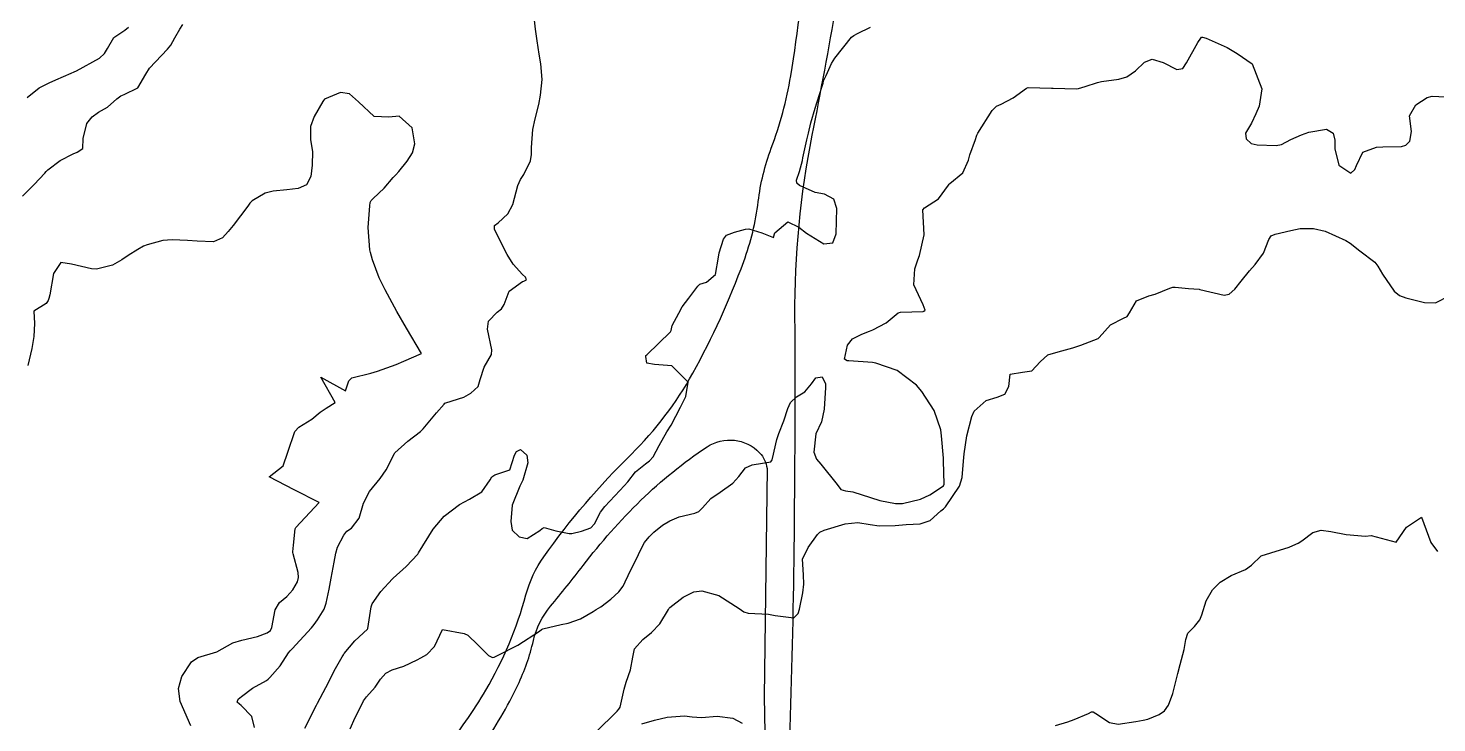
# Model space of a CAD drawing. Header units: metres. Extents: x 318500 to 325275, y 7408834 to 7428799.
# Drawn here: x 322289.4 to 322401.9, y 7418021.9 to 7418077.4 of the extents above; entities that cross this region are included whole.
import ezdxf

# ---------------------------------------------------------------- set-up
doc = ezdxf.new("R2010")
doc.units = ezdxf.units.M
doc.header["$MEASUREMENT"] = 0
for name, color, linetype in [('Curvas de Nivel 1m', 11, 'Continuous'), ('Curvas de Nivel 5m', 15, 'Continuous'), ('Linha Férrea', 20, 'Continuous'), ('Vias Primárias', 230, 'Continuous'), ('Vias Secundárias', 230, 'Continuous')]:
    doc.layers.add(name, color=color, linetype=linetype)

msp = doc.modelspace()

# ---------------------------------------------------------------- linework, layer by layer
at = {"layer": 'Curvas de Nivel 1m', "flags": 128}
for points, elevation in [([(322288.98, 7418063.96), (322289.92, 7418064.9), (322290.78, 7418065.81), (322290.89, 7418065.93), (322291.01, 7418066.06), (322292, 7418066.82), (322293.03, 7418067.35), (322293.35, 7418067.46), (322293.81, 7418067.77), (322293.83, 7418068.55), (322294.14, 7418069.76), (322294.54, 7418070.29), (322295.07, 7418070.66), (322295.77, 7418071.05), (322296.53, 7418071.74), (322296.85, 7418071.98), (322297.1, 7418072.08), (322298.21, 7418072.61), (322298.83, 7418073.7), (322299.12, 7418074.18), (322300.57, 7418075.68), (322300.82, 7418076), (322301.15, 7418076.59), (322301.56, 7418077.28), (322301.79, 7418077.66)], 724), ([(322289.37, 7418071.83), (322290.31, 7418072.61), (322291.11, 7418073.01), (322291.66, 7418073.25), (322292.88, 7418073.78), (322293.12, 7418073.87), (322293.31, 7418073.97), (322295.13, 7418074.96), (322295.54, 7418075.34), (322295.78, 7418075.74), (322296.28, 7418076.61), (322297.16, 7418077.2), (322297.45, 7418077.45)], 723), ([(322311.53, 7418021.52), (322312.45, 7418023.35), (322312.53, 7418023.51), (322313.2, 7418024.77), (322313.57, 7418025.49), (322313.88, 7418026.1), (322314.51, 7418027.21), (322314.61, 7418027.38), (322314.68, 7418027.48), (322315.51, 7418028.48), (322316.53, 7418029.42), (322316.56, 7418029.46), (322316.81, 7418031.2), (322316.9, 7418031.45), (322317.6, 7418032.42), (322318.52, 7418033.43), (322318.59, 7418033.49), (322319.61, 7418034.41), (322320.55, 7418035.41), (322320.58, 7418035.45), (322320.61, 7418035.5), (322321.76, 7418037.39), (322322.66, 7418038.44), (322323.87, 7418039.36), (322324.67, 7418039.78), (322325.65, 7418040.37), (322326.32, 7418041.33), (322326.46, 7418041.57), (322326.7, 7418041.72), (322327.88, 7418042.14), (322328.26, 7418043.31), (322328.43, 7418043.6), (322328.73, 7418043.76), (322329.26, 7418043.29), (322329.32, 7418042.68), (322328.92, 7418041.3), (322328.69, 7418040.83), (322328.09, 7418039.31), (322327.96, 7418038), (322328.07, 7418037.31), (322328.63, 7418036.79), (322329.28, 7418036.64), (322330.28, 7418037.28), (322330.46, 7418037.46), (322330.64, 7418037.54), (322331.57, 7418037.26), (322332.64, 7418037.04), (322332.83, 7418037.05), (322333.6, 7418037.24), (322334.37, 7418037.5), (322334.65, 7418037.83), (322335.14, 7418038.74), (322335.47, 7418039.21), (322336.68, 7418040.48), (322337.03, 7418040.85), (322337.31, 7418041.18), (322337.92, 7418041.96), (322338.71, 7418042.61), (322339.03, 7418042.85), (322339.32, 7418043.16), (322339.81, 7418044.07), (322340.42, 7418045.15), (322340.76, 7418045.68), (322341.52, 7418047.13), (322341.93, 7418047.98), (322342.12, 7418049.12), (322340.82, 7418050.42), (322339.44, 7418050.54), (322338.82, 7418050.63), (322338.74, 7418051.17), (322338.76, 7418051.24), (322338.83, 7418051.31), (322340.71, 7418053.14), (322340.76, 7418053.24), (322340.86, 7418053.65), (322341.37, 7418054.63), (322341.65, 7418055.13), (322342.19, 7418055.82), (322342.91, 7418056.78), (322343.06, 7418056.95), (322343.59, 7418057.1), (322344.31, 7418057.7), (322344.56, 7418059.09), (322344.6, 7418059.43), (322344.95, 7418060.52), (322345.18, 7418060.86), (322345.82, 7418061.08), (322346.7, 7418061.33), (322346.96, 7418061.36), (322348, 7418061.04), (322348.95, 7418060.67), (322349.03, 7418060.96), (322349.05, 7418061.03), (322350.08, 7418061.91), (322350.97, 7418061.5), (322351.58, 7418061), (322352.95, 7418060.17), (322353.67, 7418060.24), (322353.94, 7418060.97), (322353.96, 7418061.98), (322353.98, 7418062.97), (322353.75, 7418063.72), (322353, 7418064.11), (322352.27, 7418064.26), (322351.01, 7418064.82), (322350.79, 7418065.01), (322350.78, 7418065.25), (322351.02, 7418065.92), (322351.25, 7418066.8), (322351.29, 7418067.01), (322351.61, 7418068.45), (322351.72, 7418069), (322351.91, 7418069.82), (322352.25, 7418070.99), (322352.79, 7418072.66), (322352.89, 7418072.98), (322352.94, 7418073.16), (322353.13, 7418073.58), (322353.58, 7418074.54), (322353.83, 7418074.97), (322355.17, 7418076.64), (322355.34, 7418076.78), (322355.65, 7418076.95), (322356.67, 7418077.44)], 726), ([(322315.14, 7418021.47), (322315.55, 7418022.36), (322316.1, 7418023.46), (322316.22, 7418023.69), (322316.46, 7418024.01), (322317.13, 7418024.79), (322317.57, 7418025.44), (322318, 7418025.92), (322318.49, 7418026.17), (322319.44, 7418026.47), (322320.5, 7418026.97), (322320.79, 7418027.12), (322321.27, 7418027.39), (322321.87, 7418028.04), (322322.53, 7418029.38), (322324.25, 7418029.08), (322324.53, 7418028.94), (322325.35, 7418028.17), (322326.2, 7418027.32), (322326.51, 7418027.17), (322326.64, 7418027.18), (322326.9, 7418027.32), (322328.52, 7418028.13), (322330.27, 7418029.27), (322330.42, 7418029.39), (322330.53, 7418029.44), (322332, 7418029.8), (322332.54, 7418029.9), (322333.54, 7418030.24), (322334.55, 7418030.82), (322334.79, 7418030.98), (322335.16, 7418031.21), (322335.95, 7418031.82), (322336.58, 7418032.39), (322336.93, 7418032.84), (322337.09, 7418033.19), (322337.57, 7418034.21), (322338.07, 7418035.18), (322338.23, 7418035.56), (322338.63, 7418036.32), (322339.01, 7418036.79), (322339.38, 7418037.16), (322340.07, 7418037.72), (322340.65, 7418038.07), (322341.42, 7418038.37), (322342.66, 7418038.67), (322342.98, 7418038.8), (322343.26, 7418039.1), (322343.94, 7418039.83), (322344.68, 7418040.34), (322345.7, 7418041.07), (322346.16, 7418041.61), (322346.71, 7418042.29), (322347.24, 7418042.53), (322348.72, 7418042.77), (322348.83, 7418042.92), (322348.86, 7418043.03), (322349.21, 7418044.56), (322349.35, 7418045.02), (322349.75, 7418046.03), (322350.08, 7418047.02), (322350.3, 7418047.5), (322350.78, 7418047.94), (322351.43, 7418048.36), (322351.97, 7418048.99), (322352.31, 7418049.48), (322352.81, 7418049.55), (322353.09, 7418048.98), (322353.08, 7418048.69), (322352.98, 7418046.98), (322352.76, 7418045.97), (322352.32, 7418044.99), (322352.17, 7418043.55), (322352.37, 7418042.99), (322352.71, 7418042.58), (322354.01, 7418040.96), (322354.3, 7418040.57), (322354.69, 7418040.46), (322355.26, 7418040.37), (322356.68, 7418039.91), (322357.43, 7418039.67), (322358.68, 7418039.43), (322359.23, 7418039.44), (322360.68, 7418039.78), (322361.42, 7418040.13), (322362.5, 7418040.85), (322362.56, 7418040.98), (322362.52, 7418042.85), (322362.52, 7418043.06), (322362.36, 7418044.85), (322362.29, 7418045.32), (322361.77, 7418046.86), (322360.79, 7418048.38), (322360.34, 7418048.88), (322358.82, 7418050.06), (322357.1, 7418050.65), (322356.83, 7418050.69), (322354.95, 7418050.83), (322354.83, 7418050.83), (322354.61, 7418050.95), (322354.84, 7418052.07), (322355.23, 7418052.57), (322355.99, 7418052.94), (322356.6, 7418053.19), (322356.86, 7418053.31), (322357.93, 7418053.85), (322358.88, 7418054.65), (322359.07, 7418054.7), (322360.88, 7418054.77), (322360.95, 7418054.8), (322361.04, 7418054.87), (322360.89, 7418055.29), (322360.14, 7418056.88), (322360.21, 7418058.17), (322360.47, 7418058.88), (322360.58, 7418059.23), (322360.96, 7418060.87), (322360.86, 7418062.87), (322360.99, 7418063.02), (322362.12, 7418063.74), (322362.91, 7418064.85), (322362.95, 7418064.92), (322363.01, 7418064.97), (322364.04, 7418065.82), (322364.49, 7418066.83), (322364.62, 7418067.25), (322365.06, 7418068.49), (322365.14, 7418068.75), (322365.16, 7418068.82), (322365.24, 7418068.98), (322366.38, 7418070.8), (322366.74, 7418071.15), (322367.1, 7418071.31), (322368.07, 7418071.82), (322369.12, 7418072.57), (322369.26, 7418072.63), (322371.12, 7418072.59), (322371.27, 7418072.59), (322373.12, 7418072.52), (322373.29, 7418072.54), (322373.81, 7418072.7), (322374.79, 7418073.03), (322375.13, 7418073.1), (322376.51, 7418073.29), (322377.13, 7418073.49), (322377.84, 7418073.95), (322378.56, 7418074.64), (322379.15, 7418074.9), (322380.04, 7418074.62), (322381.14, 7418074.08), (322381.6, 7418074.15), (322381.9, 7418074.6), (322382.81, 7418076.23), (322383.04, 7418076.58), (322383.11, 7418076.65), (322383.17, 7418076.66), (322383.47, 7418076.58), (322385.16, 7418075.83), (322385.96, 7418075.35), (322387.15, 7418074.53), (322387.92, 7418072.52), (322387.71, 7418071.13), (322387.45, 7418070.52), (322387.08, 7418069.78), (322386.61, 7418069), (322386.66, 7418068.53), (322387.06, 7418068.17), (322387.54, 7418068.05), (322389.06, 7418068), (322389.48, 7418068.08), (322390.24, 7418068.48), (322391.07, 7418068.86), (322391.67, 7418069.06), (322393.08, 7418069.31), (322393.62, 7418068.98), (322393.75, 7418068.44), (322393.75, 7418067.75), (322394.05, 7418066.43), (322395.03, 7418065.8), (322395.35, 7418066.1), (322395.47, 7418066.42), (322395.99, 7418067.48), (322397.06, 7418067.88), (322397.57, 7418067.89), (322399.06, 7418067.92), (322399.41, 7418068.02), (322399.74, 7418068.36), (322399.85, 7418069.13), (322399.71, 7418070.36), (322400.2, 7418071.25), (322401.11, 7418071.84), (322401.52, 7418071.93), (322403.11, 7418071.85)], 727), ([(322302.42, 7418021.71), (322301.57, 7418023.65), (322301.44, 7418024.68), (322301.72, 7418025.65), (322302.49, 7418026.81), (322302.98, 7418027.15), (322304.5, 7418027.62), (322305.78, 7418028.34), (322306.51, 7418028.53), (322307.76, 7418028.82), (322308.53, 7418029.12), (322308.78, 7418029.31), (322308.9, 7418029.56), (322309.15, 7418030.96), (322309.51, 7418031.55), (322310.09, 7418032.02), (322310.58, 7418032.55), (322310.93, 7418033.19), (322311.01, 7418033.53), (322311, 7418033.94), (322310.61, 7418035.42), (322310.57, 7418035.54), (322310.57, 7418035.58), (322310.62, 7418036.12), (322310.75, 7418037.43), (322310.8, 7418037.54), (322312.66, 7418039.51), (322310.67, 7418040.54), (322308.69, 7418041.56), (322309.8, 7418042.45), (322310.16, 7418043.55), (322310.74, 7418045.19), (322311.06, 7418045.54), (322312.1, 7418046.17), (322312.76, 7418046.74), (322313.23, 7418047.04), (322313.95, 7418047.5), (322312.8, 7418049.51), (322314.78, 7418048.44), (322315.04, 7418049.24), (322315.28, 7418049.48), (322316.8, 7418049.85), (322317.34, 7418049.99), (322318.81, 7418050.52), (322319.43, 7418050.81), (322320.83, 7418051.41), (322319.63, 7418053.42), (322318.87, 7418054.76), (322318.49, 7418055.44), (322317.93, 7418056.48), (322317.45, 7418057.45), (322316.92, 7418058.88), (322316.76, 7418059.46), (322316.71, 7418059.69), (322316.59, 7418061.47), (322316.72, 7418063.2), (322316.75, 7418063.46), (322316.82, 7418063.62), (322316.98, 7418063.77), (322317.86, 7418064.59), (322318.59, 7418065.44), (322318.78, 7418065.67), (322319.02, 7418065.94), (322319.7, 7418066.76), (322320.13, 7418067.42), (322320.32, 7418068.15), (322320.1, 7418069.42), (322319.07, 7418070.35), (322318.24, 7418070.27), (322317.07, 7418070.33), (322315.8, 7418071.48), (322315.1, 7418072.13), (322314.38, 7418072.22), (322313.09, 7418071.71), (322313.01, 7418071.59), (322312.97, 7418071.51), (322312.28, 7418070.31), (322311.97, 7418069.53), (322311.98, 7418068.45), (322312.13, 7418067.52), (322312.11, 7418066.43), (322312, 7418065.53), (322311.66, 7418064.87), (322311, 7418064.57), (322310.09, 7418064.46), (322308.99, 7418064.37), (322308.36, 7418064.21), (322307.33, 7418063.59), (322307.15, 7418063.41), (322306.98, 7418063.17), (322305.82, 7418061.61), (322305.42, 7418061.14), (322304.95, 7418060.63), (322304.24, 7418060.33), (322302.94, 7418060.37), (322302.17, 7418060.43), (322300.94, 7418060.47), (322300.2, 7418060.42), (322298.94, 7418060.09), (322298.66, 7418059.97), (322298.19, 7418059.71), (322297.42, 7418059.23), (322296.92, 7418058.89), (322296.18, 7418058.46), (322294.91, 7418058.14), (322294.5, 7418058.16), (322292.91, 7418058.55), (322292.05, 7418058.66), (322291.46, 7418057.8), (322291.18, 7418056.1), (322291.1, 7418055.81), (322291.05, 7418055.64), (322290.87, 7418055.39), (322289.89, 7418054.79), (322289.94, 7418053.81), (322289.89, 7418052.76), (322289.73, 7418051.82), (322289.43, 7418050.45)], 724), ([(322334.76, 7418021.21), (322336.45, 7418022.88), (322336.6, 7418023.04), (322336.69, 7418023.19), (322337.01, 7418024.64), (322337.17, 7418025.18), (322337.52, 7418026.16), (322337.72, 7418027.18), (322337.85, 7418027.84), (322338.52, 7418028.59), (322339.2, 7418029.16), (322339.86, 7418029.83), (322340.56, 7418030.98), (322340.61, 7418031.09), (322340.67, 7418031.14), (322341.72, 7418031.98), (322342.58, 7418032.4), (322343.22, 7418032.47), (322344.58, 7418032.09), (322346.19, 7418031.07), (322346.56, 7418030.81), (322346.91, 7418030.7), (322348.55, 7418030.61), (322349.06, 7418030.52), (322350.55, 7418030.32), (322350.9, 7418030.66), (322351, 7418031), (322351.27, 7418032.31), (322351.37, 7418033), (322351.33, 7418033.74), (322351.26, 7418035), (322351.7, 7418035.92), (322352.44, 7418036.98), (322352.64, 7418037.16), (322352.98, 7418037.31), (322354.65, 7418037.83), (322355.66, 7418037.94), (322356.65, 7418037.77), (322357.38, 7418037.65), (322358.65, 7418037.68), (322359.52, 7418037.76), (322360.65, 7418037.83), (322361.44, 7418038.08), (322362.3, 7418038.85), (322362.5, 7418039.03), (322362.67, 7418039.19), (322363.79, 7418040.83), (322364.01, 7418041.52), (322364.1, 7418042.83), (322364.15, 7418043.41), (322364.37, 7418044.83), (322364.77, 7418046.39), (322364.96, 7418046.82), (322365.92, 7418047.67), (322366.79, 7418047.93), (322367.41, 7418048.16), (322367.72, 7418048.78), (322367.83, 7418049.77), (322368.82, 7418049.91), (322369.55, 7418050.03), (322370.21, 7418050.75), (322370.84, 7418051.31), (322371.65, 7418051.54), (322372.84, 7418051.87), (322373.46, 7418052.08), (322374.85, 7418052.62), (322374.94, 7418052.69), (322375.85, 7418053.69), (322376.87, 7418054.23), (322377.16, 7418054.37), (322377.36, 7418054.65), (322377.92, 7418055.62), (322378.9, 7418056), (322379.39, 7418056.14), (322380.57, 7418056.61), (322380.81, 7418056.71), (322380.91, 7418056.71), (322380.99, 7418056.69), (322382.05, 7418056.59), (322382.91, 7418056.53), (322382.98, 7418056.51), (322384.9, 7418056.06), (322385.31, 7418056.14), (322385.75, 7418056.54), (322386.26, 7418057.19), (322386.92, 7418058.01), (322387.38, 7418058.52), (322388.05, 7418059.41), (322388.47, 7418060.51), (322388.66, 7418060.81), (322388.97, 7418060.93), (322390.22, 7418061.23), (322390.97, 7418061.39), (322392.05, 7418061.38), (322392.97, 7418061.16), (322394.62, 7418060.43), (322394.96, 7418060.21), (322395.75, 7418059.61), (322396.93, 7418058.7), (322397.17, 7418058.39), (322397.55, 7418057.75), (322398.49, 7418056.37), (322398.91, 7418056.05), (322399.4, 7418055.86), (322400.9, 7418055.47), (322401.77, 7418055.45), (322402.91, 7418056.04)], 728), ([(322371.44, 7418021.73), (322372.44, 7418022.02), (322372.93, 7418022.22), (322374.07, 7418022.69), (322374.33, 7418022.81), (322374.45, 7418022.82), (322374.67, 7418022.69), (322375.75, 7418021.98), (322376.44, 7418021.85), (322377.86, 7418022.06), (322378.45, 7418022.15), (322378.83, 7418022.24), (322379.73, 7418022.62), (322380.16, 7418022.91), (322380.46, 7418023.35), (322380.8, 7418024.28), (322380.89, 7418024.6), (322381.21, 7418025.88), (322381.4, 7418026.6), (322381.73, 7418027.8), (322381.86, 7418028.59), (322382.02, 7418029.11), (322382.55, 7418029.63), (322382.98, 7418030.15), (322383.14, 7418030.57), (322383.46, 7418031.68), (322383.97, 7418032.56), (322384.6, 7418033.18), (322385.46, 7418033.69), (322386.61, 7418034.17), (322387.09, 7418034.52), (322387.86, 7418035.27), (322388.63, 7418035.51), (322390.11, 7418035.96), (322390.64, 7418036.2), (322390.82, 7418036.28), (322391.12, 7418036.47), (322391.98, 7418037.13), (322392.65, 7418037.32), (322393.43, 7418037.21), (322394.65, 7418036.97), (322396.19, 7418036.85), (322396.65, 7418036.88), (322398.64, 7418036.37), (322399.47, 7418037.55), (322400.67, 7418038.34), (322401.4, 7418036.33), (322401.94, 7418035.62)], 729), ([(322338.44, 7418021.86), (322339.45, 7418022.17), (322340.44, 7418022.39), (322341.83, 7418022.5), (322342.44, 7418022.43), (322343.19, 7418022.36), (322344.44, 7418022.48), (322345.68, 7418022.31), (322346.44, 7418021.93)], 729)]:
    msp.add_lwpolyline(points, dxfattribs=dict(at, elevation=elevation))
at = {"layer": 'Curvas de Nivel 5m', "elevation": 725, "flags": 128}
msp.add_lwpolyline([(322307.52, 7418021.57), (322307.3, 7418022.44), (322306.45, 7418023.34), (322306.3, 7418023.44), (322306.13, 7418023.59), (322306.21, 7418023.84), (322306.46, 7418024.05), (322307.35, 7418024.7), (322308.48, 7418025.32), (322308.61, 7418025.43), (322308.73, 7418025.56), (322309.56, 7418026.49), (322310.23, 7418027.54), (322310.35, 7418027.7), (322310.51, 7418027.86), (322312.05, 7418029.52), (322312.26, 7418029.78), (322312.54, 7418030.17), (322313.06, 7418031), (322313.23, 7418031.5), (322313.46, 7418032.62), (322313.63, 7418033.49), (322313.88, 7418034.77), (322314, 7418035.49), (322314.14, 7418035.97), (322314.63, 7418036.92), (322314.89, 7418037.23), (322315.24, 7418037.47), (322315.86, 7418038.26), (322316.21, 7418039.47), (322316.68, 7418040.41), (322317.54, 7418041.45), (322318.01, 7418042.13), (322318.68, 7418043.43), (322318.72, 7418043.48), (322319.75, 7418044.41), (322320.75, 7418045.19), (322320.86, 7418045.29), (322320.97, 7418045.41), (322322.05, 7418046.68), (322322.65, 7418047.38), (322322.71, 7418047.44), (322322.77, 7418047.47), (322324.21, 7418047.93), (322324.78, 7418048.24), (322325.36, 7418048.78), (322325.53, 7418049.34), (322325.83, 7418050.32), (322326.42, 7418051.33), (322326.46, 7418051.71), (322326.1, 7418053.34), (322326.2, 7418053.99), (322326.87, 7418054.7), (322327.23, 7418054.97), (322327.45, 7418055.32), (322327.84, 7418056.37), (322328.91, 7418057.15), (322329.02, 7418057.18), (322329.23, 7418057.3), (322329.13, 7418057.51), (322328.91, 7418057.7), (322328.15, 7418058.54), (322327.68, 7418059.32), (322326.95, 7418060.72), (322326.66, 7418061.33), (322326.68, 7418061.62), (322326.97, 7418061.83), (322327.74, 7418062.56), (322328.13, 7418063.31), (322328.52, 7418064.82), (322328.74, 7418065.3), (322328.86, 7418065.46), (322329.02, 7418065.69), (322329.55, 7418066.77), (322329.62, 7418067.29), (322329.61, 7418067.85), (322329.74, 7418069.29), (322329.92, 7418070.13), (322330.2, 7418071.28), (322330.35, 7418072.03), (322330.46, 7418073.28), (322330.36, 7418074.51), (322330.23, 7418075.28), (322330.08, 7418076.36), (322329.93, 7418077.29), (322329.79, 7418078.69)], dxfattribs=at)
at = {"layer": 'Linha Férrea'}
for points in [[(323316.21, 7418903.38), (323295.96, 7418857.36), (323255.66, 7418767.11), (323232.01, 7418717.9), (323140.48, 7418539.7, -0.015254), (323123.01, 7418508.23, -0.061006), (323056.4, 7418409.18, -0.093744), (322932.68, 7418312.34), (322756.56, 7418221.68), (322577.42, 7418127.21, 0.021826), (322500.35, 7418082.33, 0.036627), (322429.66, 7418027.86, 0.080354), (322310.74, 7417877.68), (322269.07, 7417801.22), (322233.98, 7417737.99, -0.002223), (322154.87, 7417593.01)], [(322154.87, 7417593.01, 0.002223), (322233.98, 7417737.99), (322269.07, 7417801.22), (322310.74, 7417877.68, -0.080354), (322429.66, 7418027.86, -0.036627), (322500.35, 7418082.33, -0.021826), (322577.42, 7418127.21), (322756.56, 7418221.68), (322932.68, 7418312.34, 0.093744), (323056.4, 7418409.18, 0.061006), (323123.01, 7418508.23, 0.015254), (323140.48, 7418539.7), (323232.01, 7418717.9), (323255.66, 7418767.11), (323295.96, 7418857.36), (323316.21, 7418903.38)], [(323318.17, 7418898.23), (323303.7, 7418864.83, 0.016709), (323274.18, 7418784.72, -0.035367), (323251.3, 7418730.96), (323150.8, 7418532.23, -0.11004), (322987.22, 7418339.83, -0.043194), (322935.02, 7418307.81), (322758.73, 7418217.45), (322579.69, 7418123.41, 0.015591), (322512.53, 7418085.27, 0.028884), (322446.68, 7418037.34, 0.09114), (322311.04, 7417869.94), (322250.35, 7417758.08, 0.01377), (322231.11, 7417719.38, -0.006143), (322196.38, 7417647.06, -0.005702), (322169.67, 7417596.02)], [(322169.67, 7417596.02, 0.005702), (322196.38, 7417647.06, 0.006143), (322231.11, 7417719.38, -0.01377), (322250.35, 7417758.08), (322311.04, 7417869.94, -0.09114), (322446.68, 7418037.34, -0.028884), (322512.53, 7418085.27, -0.015591), (322579.69, 7418123.41), (322758.73, 7418217.45), (322935.02, 7418307.81, 0.043194), (322987.22, 7418339.83, 0.11004), (323150.8, 7418532.23), (323251.3, 7418730.96, 0.035367), (323274.18, 7418784.72, -0.016709), (323303.7, 7418864.83), (323318.17, 7418898.23)]]:
    msp.add_lwpolyline(points, format="xyb", dxfattribs=at)
at = {"layer": 'Vias Primárias'}
for points in [[(323715.64, 7420145.55, 0), (323709.04, 7420132.94)], [(323831.09, 7420001.79, 0), (323833.84, 7420008.44, 0.220888)], [(322871.76, 7418055.65, 0.000002), (322880.94, 7418048.89, -0.018146)]]:
    msp.add_lwpolyline(points, format="xyb", dxfattribs=at)
at = {"layer": 'Vias Secundárias'}
for points in [[(322322.62, 7418019.72, 0.036714), (322325.98, 7418024.56, 0.067787), (322329.17, 7418032.15, -0.089085), (322330.61, 7418035.2, -0.044256), (322337.59, 7418043.38, 0.072677), (322342.49, 7418049.83, 0.038066), (322346.56, 7418058.74, 0.058064), (322347.72, 7418063.53, -0.059544), (322348.76, 7418067.78, 0.04764), (322350.31, 7418073.56, 0.02639), (322351.57, 7418084.46, 0.028398), (322351.63, 7418094.26, 0.055273), (322350.41, 7418101.76, 0.018802), (322347.86, 7418109.73, 0.055351), (322343.47, 7418118.63, 0.061308), (322341.58, 7418120.92, -0.150512), (322339.64, 7418124.35, 0.101292), (322337.48, 7418129.22, 0.008295), (322332.93, 7418135.38, 0.035873), (322330.83, 7418137.76, -0.082775), (322329.16, 7418140.04, 0.022626), (322324.5, 7418148.35, -0.00176), (322320.32, 7418155.13, 0.039345)], [(322329.68, 7417969.36), (322344.19, 7417985.35, -0.070749), (322348.07, 7417988.56, 0.13263), (322351.89, 7417992.62, 0.171816), (322352.97, 7417999.68, 0.000236), (322351.09, 7418009.5, -0.056348), (322350.23, 7418020.57, 0.005931), (322350.59, 7418035.79, 0.004328), (322350.65, 7418054.39, -0.050286), (322352.03, 7418068.83, 0.006385), (322353.95, 7418079.2, 0.05016), (322354.67, 7418089.49, -0.00169), (322354.49, 7418096.15, 0.061196), (322353.23, 7418104.69, 0.05011), (322351.79, 7418108.43, -0.010088), (322348.86, 7418114.52, 0.082843), (322345.03, 7418120.2, -0.037859), (322342.63, 7418123.15, -0.094627), (322341.67, 7418125.3, 0.081089), (322340.12, 7418129.06, 0.04413), (322335.15, 7418135.71, -0.059624), (322332.33, 7418139.73, 0.000715), (322328.02, 7418147.76, -0.06131), (322325.68, 7418153.76, -0.06367)], [(322291.06, 7417949.31, -0.024991), (322295.84, 7417960.75, -0.01471), (322303.92, 7417976.44, 0.027998), (322313.3, 7417995.92, -0.012342), (322318.64, 7418007.94, -0.042001), (322325.62, 7418019.97, 0.041331), (322328.53, 7418024.96, 0.054016), (322329.77, 7418028.5, -0.117056), (322331.14, 7418031.25, 0.009934), (322333.74, 7418034.5, -0.035185), (322338.36, 7418039.7, -0.047238), (322343.63, 7418043.96, -0.363825), (322347.83, 7418043.49, -0.16099), (322348.42, 7418042.24), (322348.19, 7418024.02), (322348.37, 7418013.99, 0.050638), (322349.49, 7418004.59, -0.006455), (322350.73, 7417998.68, -0.138281), (322350.44, 7417994.99, -0.09062), (322348.78, 7417992.2, -0.053524), (322342.27, 7417986.17, 0.068528), (322339.35, 7417983.3, -0.040181), (322329.44, 7417972.4, 0.653387)]]:
    msp.add_lwpolyline(points, format="xyb", dxfattribs=at)

doc.saveas('drawing.dxf')
